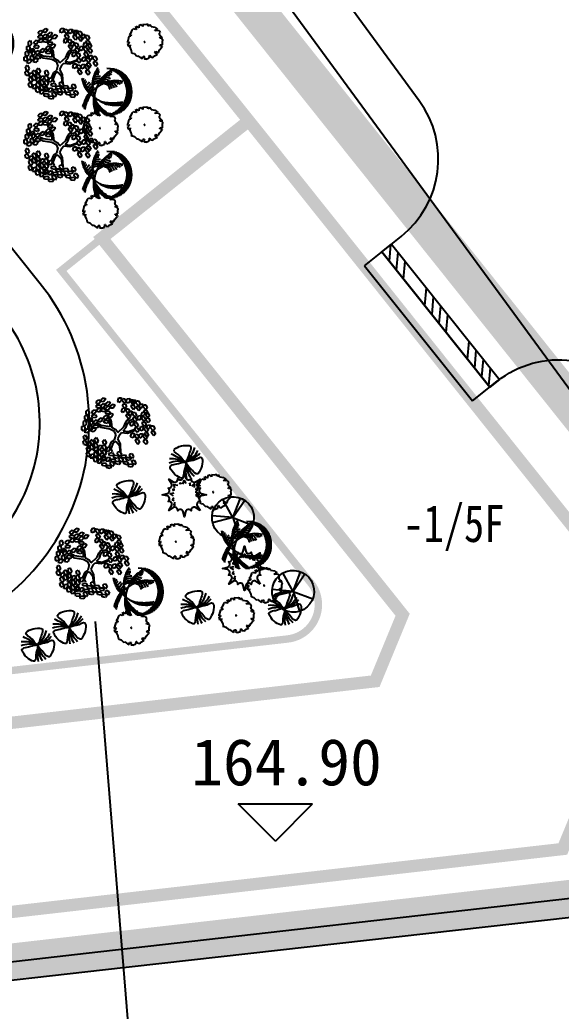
# Model space of a CAD drawing. Extents: x -809667 to 586099, y 3084146 to 3634412.
# Drawn here: x 381340.44 to 381362.33, y 3086099.42 to 3086139.51 of the extents above; entities that cross this region are included whole.
import ezdxf
from ezdxf.enums import TextEntityAlignment as Align

# ---------------------------------------------------------------- set-up
doc = ezdxf.new("R2010")
doc.units = 0
doc.header["$LTSCALE"] = 0.5
doc.linetypes.add('CONTINOUS', pattern=[0])
doc.layers.get('0').update_dxf_attribs({"linetype": 'CONTINUOUS'})
for name, color, linetype in [('A-S-TREE', 95, 'CONTINUOUS'), ('TREE', 3, 'CONTINUOUS'), ('乔木', 84, 'CONTINUOUS'), ('文字', 7, 'CONTINUOUS'), ('树木', 94, 'CONTINUOUS')]:
    doc.layers.add(name, color=color, linetype=linetype)
doc.styles.add('HZ', font='', dxfattribs={"width": 0.8})
doc.styles.add('宋体', font='')
doc.styles.get('HZ').set_extended_font_data('NSimSun')
doc.styles.get('宋体').set_extended_font_data('SimSun')

# ---------------------------------------------------------------- blocks, each defined once
blk = doc.blocks.new('幌伞枫')
at = {"layer": '乔木', "color": 0}
for p, q in [((-677, 937), (-604, 995)), ((-670, 878), (-677, 937)), ((-604, 995), (-531, 966)), ((-531, 966), (-604, 870)), ((-531, 995), (-450, 1054)), ((-523, 937), (-531, 995)), ((-450, 929), (-523, 937)), ((-450, 1054), (-384, 1025)), ((-384, 1025), (-450, 929)), ((-384, 870), (-303, 937)), ((-303, 937), (-237, 900)), ((-9, 966), (27, 1054)), ((20, 915), (-9, 966)), ((86, 944), (20, 915)), ((27, 1054), (101, 1061)), ((101, 1061), (86, 944)), ((123, 966), (145, 1032)), ((196, 878), (123, 966)), ((145, 1032), (203, 1025)), ((247, 937), (196, 878)), ((203, 1025), (247, 937)), ((247, 937), (284, 1025)), ((284, 885), (247, 937)), ((284, 1025), (365, 1032)), ((365, 1032), (350, 915)), ((380, 937), (409, 1003)), ((460, 848), (380, 937)), ((409, 1003), (468, 995)), ((424, 900), (460, 988)), ((460, 988), (534, 995)), ((468, 995), (504, 900)), ((534, 995), (519, 878)), ((556, 900), (578, 966)), ((578, 966), (636, 959)), ((636, 959), (681, 870)), ((-993, 643), (-927, 680)), ((-993, 548), (-993, 643)), ((-927, 680), (-890, 570)), ((-810, 628), (-736, 687)), ((-802, 570), (-810, 628)), ((-736, 687), (-663, 658)), ((-663, 658), (-736, 562)), ((-685, 826), (-567, 841)), ((-663, 753), (-685, 826)), ((-604, 870), (-670, 878)), ((-567, 738), (-663, 753)), ((-663, 687), (-582, 746)), ((-655, 628), (-663, 687)), ((-582, 614), (-655, 628)), ((-582, 746), (-516, 716)), ((-516, 716), (-582, 614)), ((-567, 841), (-531, 782)), ((-531, 782), (-567, 738)), ((-545, 709), (-428, 724)), ((-523, 636), (-545, 709)), ((-531, 819), (-457, 878)), ((-523, 760), (-531, 819)), ((-457, 746), (-523, 760)), ((-421, 621), (-523, 636)), ((-457, 878), (-391, 848)), ((-391, 848), (-457, 746)), ((-428, 724), (-384, 665)), ((-384, 665), (-421, 621)), ((-391, 628), (-274, 643)), ((-369, 555), (-391, 628)), ((-377, 819), (-384, 870)), ((-384, 738), (-310, 804)), ((-377, 680), (-384, 738)), ((-310, 804), (-377, 819)), ((-310, 672), (-377, 680)), ((-237, 900), (-310, 804)), ((-310, 804), (-237, 768)), ((-237, 768), (-310, 672)), ((-274, 643), (-237, 592)), ((-237, 797), (-156, 863)), ((-230, 738), (-237, 797)), ((-156, 731), (-230, 738)), ((-156, 863), (-90, 826)), ((-90, 826), (-156, 731)), ((108, 650), (145, 738)), ((137, 599), (108, 650)), ((137, 804), (167, 870)), ((211, 716), (137, 804)), ((203, 628), (137, 599)), ((145, 738), (218, 746)), ((167, 870), (225, 863)), ((218, 746), (203, 628)), ((262, 775), (211, 716)), ((225, 863), (262, 775)), ((240, 650), (262, 716)), ((313, 562), (240, 650)), ((262, 716), (321, 709)), ((350, 915), (284, 885)), ((306, 540), (350, 636)), ((365, 621), (313, 562)), ((321, 709), (365, 621)), ((350, 636), (424, 636)), ((402, 775), (424, 841)), ((475, 687), (402, 775)), ((424, 636), (409, 518)), ((453, 848), (424, 900)), ((424, 841), (482, 834)), ((519, 878), (453, 848)), ((504, 900), (460, 848)), ((526, 746), (475, 687)), ((482, 834), (526, 746)), ((629, 812), (556, 900)), ((570, 738), (600, 804)), ((644, 650), (570, 738)), ((600, 804), (658, 797)), ((681, 870), (629, 812)), ((695, 709), (644, 650)), ((651, 775), (688, 863)), ((681, 724), (651, 775)), ((658, 797), (695, 709)), ((747, 753), (681, 724)), ((688, 863), (761, 870)), ((761, 870), (747, 753)), ((754, 614), (827, 621)), ((783, 775), (805, 841)), ((857, 687), (783, 775)), ((798, 614), (827, 680)), ((805, 841), (864, 834)), ((827, 621), (813, 503)), ((827, 680), (886, 672)), ((908, 746), (857, 687)), ((864, 834), (908, 746)), ((886, 672), (923, 584)), ((-1081, 320), (-1015, 357)), ((-1081, 217), (-1081, 320)), ((-1037, 489), (-971, 525)), ((-1037, 393), (-1037, 489)), ((-986, 364), (-1037, 393)), ((-1015, 357), (-978, 239)), ((-942, 518), (-993, 548)), ((-934, 408), (-986, 364)), ((-971, 525), (-934, 408)), ((-956, 320), (-898, 423)), ((-883, 291), (-956, 320)), ((-890, 570), (-942, 518)), ((-898, 423), (-824, 423)), ((-883, 349), (-817, 386)), ((-810, 364), (-883, 291)), ((-883, 247), (-883, 349)), ((-824, 423), (-810, 364)), ((-817, 518), (-699, 533)), ((-795, 445), (-817, 518)), ((-817, 386), (-780, 269)), ((-736, 562), (-802, 570)), ((-699, 430), (-795, 445)), ((-758, 313), (-685, 371)), ((-751, 254), (-758, 313)), ((-699, 533), (-663, 474)), ((-663, 474), (-699, 430)), ((-685, 371), (-619, 342)), ((-619, 342), (-685, 247)), ((-611, 371), (-531, 430)), ((-604, 313), (-611, 371)), ((-538, 305), (-604, 313)), ((-465, 401), (-538, 305)), ((-531, 430), (-465, 401)), ((-457, 342), (-332, 364)), ((-428, 276), (-457, 342)), ((-443, 452), (-369, 518)), ((-435, 393), (-443, 452)), ((-369, 386), (-435, 393)), ((-274, 548), (-369, 555)), ((-369, 518), (-296, 481)), ((-296, 481), (-369, 386)), ((-332, 364), (-296, 305)), ((-257, 346), (-327, 441)), ((-222, 377), (-311, 462)), ((-296, 511), (-215, 577)), ((-288, 452), (-296, 511)), ((-215, 445), (-288, 452)), ((-237, 592), (-274, 548)), ((-252, 158), (-257, 346)), ((-206, 307), (-222, 377)), ((-215, 577), (-149, 540)), ((-149, 540), (-215, 445)), ((225, 276), (277, 357)), ((255, 489), (284, 555)), ((328, 401), (255, 489)), ((277, 357), (336, 393)), ((284, 555), (336, 548)), ((291, 261), (372, 364)), ((343, 496), (306, 540)), ((380, 459), (328, 401)), ((336, 548), (380, 459)), ((336, 393), (344, 419)), ((409, 518), (343, 496)), ((365, 225), (402, 313)), ((372, 364), (468, 393)), ((402, 313), (482, 320)), ((446, 548), (468, 606)), ((519, 452), (446, 548)), ((460, 386), (490, 452)), ((534, 291), (460, 386)), ((468, 606), (526, 599)), ((482, 320), (468, 203)), ((490, 452), (541, 445)), ((570, 511), (519, 452)), ((526, 599), (570, 511)), ((585, 349), (534, 291)), ((541, 445), (585, 349)), ((592, 408), (629, 496)), ((629, 357), (592, 408)), ((629, 496), (710, 503)), ((695, 386), (629, 357)), ((710, 503), (695, 386)), ((717, 525), (754, 614)), ((747, 481), (717, 525)), ((725, 408), (754, 474)), ((798, 320), (725, 408)), ((813, 503), (747, 481)), ((747, 247), (769, 313)), ((754, 474), (813, 467)), ((769, 313), (827, 305)), ((871, 525), (798, 614)), ((849, 371), (798, 320)), ((813, 467), (849, 371)), ((849, 525), (871, 592)), ((923, 437), (849, 525)), ((864, 364), (893, 430)), ((937, 276), (864, 364)), ((871, 592), (930, 584)), ((923, 584), (871, 525)), ((893, 430), (952, 423)), ((974, 496), (923, 437)), ((930, 584), (974, 496)), ((989, 335), (937, 276)), ((952, 423), (989, 335)), ((-1125, 166), (-1059, 195)), ((-1125, 63), (-1125, 166)), ((-1074, 34), (-1125, 63)), ((-1030, 188), (-1081, 217)), ((-1022, 85), (-1074, 34)), ((-1059, 195), (-1022, 85)), ((-1044, -10), (-986, 92)), ((-978, 239), (-1030, 188)), ((-986, 92), (-912, 92)), ((-898, 34), (-971, -32)), ((-927, 195), (-861, 225)), ((-927, 92), (-927, 195)), ((-876, 63), (-927, 92)), ((-912, 92), (-898, 34)), ((-832, 217), (-883, 247)), ((-824, 114), (-876, 63)), ((-861, 225), (-824, 114)), ((-846, 19), (-788, 122)), ((-773, -3), (-846, 19)), ((-780, 269), (-832, 217)), ((-788, 122), (-714, 122)), ((-773, 203), (-655, 217)), ((-751, 129), (-773, 203)), ((-699, 63), (-773, -3)), ((-685, 247), (-751, 254)), ((-648, 114), (-751, 129)), ((-714, 122), (-699, 63)), ((-655, 217), (-611, 158)), ((-611, 158), (-648, 114)), ((-531, 129), (-641, 203)), ((-531, 195), (-633, 254)), ((-252, 158), (-531, 195)), ((-259, 85), (-531, 129)), ((-332, 261), (-428, 276)), ((-296, 305), (-332, 261)), ((-112, 4), (-259, 85)), ((-188, 124), (-206, 307)), ((-76, 63), (-188, 124)), ((-76, -84), (-112, 4)), ((-9, -18), (-76, 63)), ((-9, -18), (174, 151)), ((152, 26), (240, 122)), ((152, 26), (318, 4)), ((174, 151), (225, 276)), ((240, 122), (291, 261)), ((295, -42), (527, 53)), ((318, 4), (524, 78)), ((402, 173), (365, 225)), ((468, 203), (402, 173)), ((497, 225), (526, 291)), ((570, 136), (497, 225)), ((519, 63), (541, 129)), ((592, -25), (519, 63)), ((526, 291), (585, 283)), ((541, 129), (600, 122)), ((622, 188), (570, 136)), ((585, 283), (622, 188)), ((644, 34), (592, -25)), ((600, 122), (644, 34)), ((673, 70), (710, 166)), ((703, 26), (673, 70)), ((769, 48), (703, 26)), ((710, 166), (783, 166)), ((820, 158), (747, 247)), ((783, 166), (769, 48)), ((805, 78), (827, 144)), ((879, -18), (805, 78)), ((871, 217), (820, 158)), ((827, 305), (871, 217)), ((827, 144), (886, 136)), ((879, 122), (923, 210)), ((915, 78), (879, 122)), ((930, 41), (879, -18)), ((886, 136), (930, 41)), ((981, 100), (915, 78)), ((923, 210), (996, 217)), ((996, 217), (981, 100)), ((1011, 122), (1040, 188)), ((1092, 34), (1011, 122)), ((1033, -40), (1055, 26)), ((1040, 188), (1099, 180)), ((1055, 26), (1114, 19)), ((1143, 92), (1092, 34)), ((1099, 180), (1143, 92)), ((1114, 19), (1158, -69)), ((-1089, -304), (-1030, -253)), ((-1067, -399), (-1089, -304)), ((-1081, -142), (-1022, -91)), ((-1052, -238), (-1081, -142)), ((-1000, -253), (-1052, -238)), ((-971, -32), (-1044, -10)), ((-1030, -253), (-971, -355)), ((-1022, -91), (-964, -194)), ((-964, -194), (-1000, -253)), ((-861, -282), (-802, -238)), ((-839, -385), (-861, -282)), ((-802, -238), (-744, -341)), ((-736, -231), (-677, -179)), ((-707, -326), (-736, -231)), ((-677, -179), (-619, -289)), ((-619, -289), (-655, -348)), ((-479, -289), (-421, -245)), ((-457, -385), (-479, -289)), ((-421, -245), (-362, -348)), ((-120, -253), (-215, -311)), ((-61, -304), (-156, -341)), ((-76, -84), (-120, -253)), ((-61, -304), (38, -431)), ((42, -98), (-20, -221)), ((-20, -221), (62, -380)), ((-9, -18), (-9, -18)), ((-9, -18), (-9, -18)), ((-9, -18), (-9, -18)), ((-9, -18), (-9, -18)), ((-9, -18), (-9, -18)), ((-9, -18), (-9, -18)), ((-9, -18), (-9, -18)), ((-9, -18), (-9, -18)), ((-9, -18), (-9, -18)), ((-9, -18), (-9, -18)), ((-9, -18), (-9, -18)), ((-9, -18), (-9, -18)), ((-9, -18), (-9, -18)), ((-9, -18), (-9, -18)), ((-9, -18), (-9, -18)), ((-9, -18), (-9, -18)), ((-9, -18), (-9, -18)), ((-9, -18), (-9, -18)), ((-9, -18), (-9, -18)), ((-9, -18), (-9, -18)), ((-9, -18), (-9, -18)), ((-9, -18), (-9, -18)), ((-9, -18), (-9, -18)), ((-9, -18), (-9, -18)), ((-9, -18), (-9, -18)), ((-9, -18), (-9, -18)), ((-9, -18), (-9, -18)), ((-9, -18), (-9, -18)), ((-9, -18), (-9, -18)), ((-9, -18), (-9, -18)), ((-9, -18), (-9, -18)), ((-9, -18), (-9, -18)), ((-9, -18), (-9, -18)), ((-9, -18), (-9, -18)), ((-9, -18), (-9, -18)), ((-9, -18), (-9, -18)), ((-9, -18), (-9, -18)), ((-9, -18), (-9, -18)), ((-9, -18), (-9, -18)), ((-9, -18), (-9, -18)), ((42, -98), (109, -22)), ((109, -22), (295, -42)), ((387, -142), (424, -47)), ((424, -187), (387, -142)), ((424, -47), (504, -47)), ((490, -165), (424, -187)), ((504, -47), (490, -165)), ((519, -135), (548, -76)), ((592, -231), (519, -135)), ((541, -297), (563, -231)), ((614, -392), (541, -297)), ((548, -76), (607, -84)), ((563, -231), (622, -238)), ((644, -172), (592, -231)), ((607, -84), (644, -172)), ((622, -238), (666, -333)), ((644, -150), (681, -62)), ((673, -201), (644, -150)), ((739, -172), (673, -201)), ((681, -62), (754, -54)), ((754, -54), (739, -172)), ((776, -150), (805, -84)), ((849, -238), (776, -150)), ((791, -311), (820, -245)), ((805, -84), (857, -91)), ((820, -84), (849, -18)), ((893, -172), (820, -84)), ((820, -245), (879, -253)), ((849, -18), (908, -25)), ((901, -187), (849, -238)), ((857, -91), (901, -187)), ((879, -253), (915, -341)), ((945, -120), (893, -172)), ((908, -25), (945, -120)), ((1106, -128), (1033, -40)), ((1158, -69), (1106, -128)), ((-1008, -414), (-1067, -399)), ((-971, -355), (-1008, -414)), ((-978, -502), (-920, -458)), ((-956, -598), (-978, -502)), ((-971, -451), (-934, -341)), ((-898, -465), (-971, -451)), ((-898, -620), (-956, -598)), ((-934, -341), (-868, -326)), ((-920, -458), (-861, -561)), ((-839, -377), (-898, -465)), ((-861, -561), (-898, -620)), ((-876, -443), (-817, -399)), ((-846, -539), (-876, -443)), ((-868, -326), (-839, -377)), ((-795, -561), (-846, -539)), ((-780, -399), (-839, -385)), ((-817, -399), (-758, -502)), ((-758, -502), (-795, -561)), ((-744, -341), (-780, -399)), ((-751, -598), (-714, -480)), ((-677, -605), (-751, -598)), ((-744, -392), (-685, -341)), ((-722, -487), (-744, -392)), ((-663, -502), (-722, -487)), ((-714, -480), (-648, -465)), ((-655, -348), (-707, -326)), ((-685, -341), (-626, -443)), ((-626, -524), (-677, -605)), ((-626, -443), (-663, -502)), ((-648, -465), (-626, -524)), ((-626, -539), (-589, -429)), ((-553, -554), (-626, -539)), ((-626, -590), (-567, -546)), ((-597, -693), (-626, -590)), ((-589, -429), (-523, -414)), ((-567, -546), (-509, -649)), ((-494, -465), (-553, -554)), ((-523, -414), (-494, -465)), ((-487, -451), (-428, -399)), ((-465, -546), (-487, -451)), ((-487, -605), (-428, -554)), ((-457, -700), (-487, -605)), ((-413, -568), (-465, -546)), ((-399, -407), (-457, -385)), ((-428, -399), (-369, -510)), ((-428, -554), (-369, -664)), ((-369, -510), (-413, -568)), ((-362, -348), (-399, -407)), ((-369, -598), (-332, -487)), ((-296, -612), (-369, -598)), ((-332, -487), (-266, -473)), ((-244, -524), (-296, -612)), ((-215, -311), (-285, -477)), ((-266, -473), (-244, -524)), ((-156, -341), (-230, -532)), ((-230, -532), (-186, -627)), ((-9, -620), (49, -612)), ((38, -431), (49, -612)), ((49, -612), (101, -700)), ((62, -380), (79, -664)), ((666, -333), (614, -392)), ((871, -399), (791, -311)), ((915, -341), (871, -399)), ((-986, -664), (-927, -620)), ((-964, -759), (-986, -664)), ((-912, -781), (-964, -759)), ((-927, -620), (-868, -722)), ((-868, -722), (-912, -781)), ((-868, -818), (-832, -700)), ((-795, -825), (-868, -818)), ((-832, -700), (-766, -686)), ((-744, -744), (-795, -825)), ((-766, -686), (-744, -744)), ((-766, -825), (-699, -774)), ((-736, -921), (-766, -825)), ((-751, -664), (-692, -620)), ((-729, -759), (-751, -664)), ((-685, -935), (-736, -921)), ((-670, -781), (-729, -759)), ((-699, -774), (-641, -884)), ((-692, -620), (-633, -722)), ((-641, -884), (-685, -935)), ((-633, -722), (-670, -781)), ((-641, -972), (-604, -862)), ((-633, -752), (-575, -708)), ((-611, -847), (-633, -752)), ((-553, -869), (-611, -847)), ((-604, -862), (-538, -847)), ((-545, -708), (-597, -693)), ((-575, -708), (-516, -810)), ((-516, -899), (-567, -987)), ((-516, -810), (-553, -869)), ((-509, -649), (-545, -708)), ((-538, -847), (-516, -899)), ((-516, -906), (-479, -788)), ((-443, -913), (-516, -906)), ((-494, -766), (-435, -715)), ((-472, -862), (-494, -766)), ((-479, -788), (-413, -781)), ((-413, -877), (-472, -862)), ((-406, -722), (-457, -700)), ((-384, -832), (-443, -913)), ((-435, -715), (-377, -818)), ((-413, -781), (-384, -832)), ((-377, -818), (-413, -877)), ((-369, -664), (-406, -722)), ((-377, -913), (-340, -803)), ((-303, -928), (-377, -913)), ((-340, -803), (-274, -788)), ((-244, -840), (-303, -928)), ((-288, -664), (-171, -649)), ((-266, -737), (-288, -664)), ((-274, -788), (-244, -840)), ((-171, -752), (-266, -737)), ((-230, -847), (-112, -840)), ((-208, -921), (-230, -847)), ((-112, -935), (-208, -921)), ((-171, -649), (-127, -708)), ((-127, -708), (-171, -752)), ((-142, -737), (-24, -730)), ((-127, -810), (-142, -737)), ((-24, -832), (-127, -810)), ((-112, -840), (-76, -891)), ((-76, -891), (-112, -935)), ((-90, -921), (27, -913)), ((-68, -994), (-90, -921)), ((-24, -686), (-9, -620)), ((64, -766), (-24, -686)), ((-24, -730), (13, -788)), ((13, -788), (-24, -832)), ((27, -869), (42, -803)), ((115, -950), (27, -869)), ((27, -913), (71, -972)), ((42, -803), (101, -803)), ((101, -700), (64, -766)), ((93, -730), (218, -715)), ((115, -803), (93, -730)), ((101, -803), (159, -884)), ((218, -818), (115, -803)), ((159, -884), (115, -950)), ((167, -928), (284, -921)), ((218, -715), (255, -774)), ((255, -774), (218, -818)), ((240, -803), (358, -796)), ((262, -877), (240, -803)), ((358, -891), (262, -877)), ((284, -921), (328, -979)), ((358, -752), (372, -686)), ((446, -832), (358, -752)), ((358, -796), (394, -847)), ((394, -847), (358, -891)), ((372, -686), (431, -678)), ((431, -678), (482, -766)), ((431, -950), (446, -884)), ((482, -766), (446, -832)), ((446, -884), (504, -884)), ((504, -884), (556, -965)), ((-567, -987), (-641, -972)), ((-509, -979), (-391, -965)), ((-487, -1053), (-509, -979)), ((-391, -1067), (-487, -1053)), ((-391, -965), (-354, -1023)), ((-354, -1023), (-391, -1067)), ((-362, -1053), (-244, -1045)), ((-347, -1126), (-362, -1053)), ((-244, -1141), (-347, -1126)), ((-252, -1001), (-230, -935)), ((-164, -1082), (-252, -1001)), ((-244, -1045), (-208, -1097)), ((-208, -1097), (-244, -1141)), ((-230, -935), (-178, -928)), ((-178, -928), (-120, -1016)), ((-120, -1016), (-164, -1082)), ((27, -1016), (-68, -994)), ((71, -972), (27, -1016)), ((189, -1001), (167, -928)), ((284, -1023), (189, -1001)), ((328, -979), (284, -1023)), ((313, -1009), (431, -994)), ((328, -1082), (313, -1009)), ((431, -1097), (328, -1082)), ((519, -1031), (431, -950)), ((431, -994), (468, -1053)), ((468, -1053), (431, -1097)), ((556, -965), (519, -1031))]:
    blk.add_line(p, q, dxfattribs=at)
blk = doc.blocks.new('03')
at = {"layer": '树木', "color": 0}
for p, q in [((-0.076, 1.508), (-0.218, 1.221)), ((-0.04, 1.512), (-0.182, 1.225)), ((-0.005, 1.516), (-0.147, 1.229)), ((0.029, 1.518), (-0.112, 1.231)), ((0.063, 1.519), (-0.078, 1.232)), ((0.097, 1.519), (-0.045, 1.233)), ((0.13, 1.518), (-0.011, 1.232)), ((0.163, 1.516), (0.021, 1.231)), ((0.195, 1.513), (0.054, 1.229)), ((0.227, 1.51), (0.086, 1.225)), ((0.258, 1.506), (0.117, 1.221)), ((-0.875, 1.043), (-1.045, 0.699)), ((-0.794, 1.14), (-0.951, 0.823)), ((-0.728, 1.204), (-0.881, 0.896)), ((-0.67, 1.254), (-0.82, 0.951)), ((-0.616, 1.295), (-0.765, 0.994)), ((-0.566, 1.329), (-0.714, 1.031)), ((-0.518, 1.358), (-0.665, 1.062)), ((-0.472, 1.383), (-0.618, 1.088)), ((-0.428, 1.405), (-0.573, 1.111)), ((-0.385, 1.424), (-0.53, 1.131)), ((-0.343, 1.441), (-0.488, 1.149)), ((-0.303, 1.456), (-0.447, 1.164)), ((-0.263, 1.468), (-0.407, 1.178)), ((-0.224, 1.479), (-0.367, 1.189)), ((-0.186, 1.489), (-0.329, 1.199)), ((-0.148, 1.496), (-0.291, 1.208)), ((-0.112, 1.503), (-0.254, 1.215)), ((-0.197, 1.084), (-0.062, 1.101)), ((0.289, 1.501), (0.148, 1.217)), ((0.32, 1.495), (0.179, 1.211)), ((0.35, 1.488), (0.209, 1.205)), ((0.38, 1.481), (0.239, 1.198)), ((0.409, 1.473), (0.269, 1.19)), ((0.438, 1.464), (0.298, 1.182)), ((0.467, 1.455), (0.327, 1.173)), ((0.496, 1.445), (0.356, 1.163)), ((0.524, 1.434), (0.384, 1.152)), ((0.552, 1.423), (0.412, 1.141)), ((0.579, 1.411), (0.44, 1.129)), ((0.606, 1.398), (0.467, 1.117)), ((0.633, 1.384), (0.494, 1.104)), ((0.66, 1.37), (0.521, 1.09)), ((0.686, 1.355), (0.547, 1.075)), ((0.712, 1.34), (0.573, 1.06)), ((0.737, 1.324), (0.598, 1.044)), ((0.762, 1.307), (0.624, 1.028)), ((0.787, 1.289), (0.649, 1.01)), ((0.811, 1.271), (0.673, 0.992)), ((0.835, 1.252), (0.697, 0.974)), ((0.859, 1.233), (0.721, 0.954)), ((0.883, 1.212), (0.745, 0.934)), ((0.906, 1.191), (0.768, 0.913)), ((0.928, 1.169), (0.791, 0.892)), ((0.95, 1.146), (0.813, 0.869)), ((0.972, 1.123), (0.835, 0.846)), ((0.994, 1.098), (0.857, 0.822)), ((1.015, 1.073), (0.878, 0.797)), ((1.035, 1.047), (0.899, 0.771)), ((1.055, 1.02), (0.919, 0.744)), ((-0.86, 0.779), (-0.766, 0.877)), ((-0.825, 0.57), (-0.808, 0.625)), ((-0.808, 0.625), (-0.795, 0.668)), ((-0.795, 0.668), (-0.782, 0.7)), ((-0.789, 0.471), (-0.772, 0.526)), ((-0.782, 0.7), (-0.769, 0.724)), ((-0.772, 0.526), (-0.759, 0.569)), ((-0.769, 0.724), (-0.755, 0.744)), ((-0.759, 0.569), (-0.746, 0.601)), ((-0.755, 0.744), (-0.737, 0.761)), ((-0.746, 0.601), (-0.733, 0.625)), ((-0.737, 0.761), (-0.713, 0.779)), ((-0.733, 0.625), (-0.719, 0.645)), ((-0.719, 0.645), (-0.701, 0.662)), ((-0.713, 0.779), (-0.683, 0.8)), ((-0.701, 0.662), (-0.677, 0.68)), ((-0.681, 0.495), (-0.658, 0.529)), ((-0.677, 0.68), (-0.647, 0.701)), ((-0.658, 0.529), (-0.623, 0.567)), ((-0.623, 0.567), (-0.576, 0.612)), ((-0.576, 0.612), (-0.512, 0.669)), ((-0.557, 0.468), (-0.509, 0.513)), ((-0.509, 0.513), (-0.445, 0.57)), ((-0.388, 0.506), (-0.347, 0.553)), ((-0.378, 0.625), (-0.337, 0.672)), ((-0.347, 0.553), (-0.313, 0.589)), ((-0.337, 0.801), (-0.289, 0.833)), ((-0.337, 0.672), (-0.302, 0.707)), ((-0.313, 0.589), (-0.281, 0.615)), ((-0.302, 0.9), (-0.254, 0.932)), ((-0.302, 0.707), (-0.271, 0.733)), ((-0.292, 0.496), (-0.259, 0.514)), ((-0.289, 0.833), (-0.251, 0.857)), ((-0.281, 0.615), (-0.248, 0.632)), ((-0.271, 0.733), (-0.237, 0.751)), ((-0.259, 0.514), (-0.219, 0.525)), ((-0.254, 0.932), (-0.216, 0.957)), ((-0.251, 0.857), (-0.221, 0.874)), ((-0.248, 0.632), (-0.208, 0.644)), ((-0.237, 0.751), (-0.198, 0.763)), ((-0.221, 0.874), (-0.196, 0.885)), ((-0.219, 0.525), (-0.169, 0.533)), ((-0.216, 0.957), (-0.187, 0.974)), ((-0.208, 0.644), (-0.158, 0.651)), ((-0.198, 0.763), (-0.148, 0.77)), ((-0.196, 0.885), (-0.172, 0.891)), ((-0.187, 0.974), (-0.161, 0.985)), ((-0.172, 0.891), (-0.147, 0.893)), ((-0.169, 0.533), (-0.103, 0.538)), ((-0.161, 0.985), (-0.138, 0.991)), ((-0.158, 0.651), (-0.092, 0.656)), ((-0.148, 0.77), (-0.082, 0.775)), ((-0.147, 0.893), (-0.118, 0.892)), ((-0.138, 0.991), (-0.113, 0.992)), ((-0.118, 0.892), (-0.081, 0.889)), ((-0.113, 0.992), (-0.083, 0.991)), ((-0.103, 0.538), (-0.018, 0.542)), ((-0.092, 0.656), (-0.007, 0.66)), ((-0.083, 0.991), (-0.047, 0.988)), ((-0.082, 0.775), (0.003, 0.779)), ((1.075, 0.992), (0.939, 0.717)), ((1.094, 0.963), (0.958, 0.688)), ((1.112, 0.933), (0.977, 0.658)), ((1.13, 0.902), (0.995, 0.628)), ((1.148, 0.869), (1.012, 0.596)), ((1.165, 0.835), (1.029, 0.562)), ((1.181, 0.8), (1.046, 0.528)), ((1.196, 0.764), (1.061, 0.492)), ((1.211, 0.725), (1.076, 0.454)), ((1.224, 0.685), (1.09, 0.415)), ((1.237, 0.643), (1.103, 0.373)), ((1.248, 0.599), (1.115, 0.33)), ((1.259, 0.552), (1.126, 0.284)), ((1.267, 0.502), (1.135, 0.235)), ((-1.175, 0.191), (-1.137, 0.321)), ((-1.07, 0.184), (-1.066, 0.208)), ((-1.07, 0.157), (-1.07, 0.184)), ((-1.066, 0.123), (-1.07, 0.157)), ((-1.066, 0.208), (-1.058, 0.232)), ((-1.059, 0.078), (-1.066, 0.123)), ((-1.048, 0.021), (-1.059, 0.078)), ((-1.058, 0.232), (-1.045, 0.259)), ((-1.045, 0.259), (-1.028, 0.291)), ((-0.992, 0.113), (-0.988, 0.137)), ((-0.992, 0.086), (-0.992, 0.113)), ((-0.988, 0.052), (-0.992, 0.086)), ((-0.988, 0.137), (-0.98, 0.161)), ((-0.981, 0.007), (-0.988, 0.052)), ((-0.97, -0.05), (-0.981, 0.007)), ((-0.98, 0.161), (-0.967, 0.188)), ((-0.967, 0.188), (-0.95, 0.22)), ((-0.886, 0.022), (-0.881, 0.063)), ((-0.882, -0.016), (-0.886, 0.022)), ((-0.881, 0.063), (-0.867, 0.112)), ((-0.867, 0.112), (-0.846, 0.174)), ((-0.846, 0.174), (-0.816, 0.254)), ((-0.781, -0.035), (-0.776, 0.006)), ((-0.776, 0.006), (-0.763, 0.055)), ((-0.763, 0.055), (-0.741, 0.118)), ((-0.741, 0.118), (-0.711, 0.197)), ((-0.711, 0.308), (-0.708, 0.371)), ((-0.708, 0.371), (-0.704, 0.42)), ((-0.704, 0.42), (-0.696, 0.46)), ((-0.696, 0.46), (-0.681, 0.495)), ((-0.658, -0.001), (-0.636, 0.061)), ((-0.644, 0.21), (-0.642, 0.272)), ((-0.642, 0.272), (-0.637, 0.322)), ((-0.637, 0.322), (-0.629, 0.362)), ((-0.636, 0.061), (-0.606, 0.141)), ((-0.629, 0.362), (-0.615, 0.396)), ((-0.615, 0.396), (-0.591, 0.43)), ((-0.591, 0.43), (-0.557, 0.468)), ((-0.577, 0.111), (-0.575, 0.174)), ((-0.575, 0.174), (-0.571, 0.223)), ((-0.571, 0.223), (-0.563, 0.263)), ((-0.564, -0.042), (-0.542, 0.02)), ((-0.563, 0.263), (-0.548, 0.298)), ((-0.548, 0.298), (-0.525, 0.332)), ((-0.542, 0.02), (-0.512, 0.1)), ((-0.525, 0.332), (-0.49, 0.369)), ((-0.513, 0.031), (-0.511, 0.094)), ((-0.511, 0.094), (-0.507, 0.143)), ((-0.507, 0.143), (-0.498, 0.183)), ((-0.498, 0.183), (-0.484, 0.218)), ((-0.49, 0.369), (-0.442, 0.414)), ((-0.484, 0.218), (-0.46, 0.252)), ((-0.46, 0.252), (-0.426, 0.289)), ((-0.442, 0.414), (-0.379, 0.471)), ((-0.426, 0.289), (-0.378, 0.334)), ((-0.4, 0.285), (-0.358, 0.332)), ((-0.399, 0.387), (-0.358, 0.435)), ((-0.378, 0.334), (-0.314, 0.391)), ((-0.358, 0.435), (-0.323, 0.47)), ((-0.358, 0.332), (-0.324, 0.368)), ((-0.324, 0.368), (-0.292, 0.394)), ((-0.323, 0.47), (-0.292, 0.496)), ((-0.292, 0.394), (-0.259, 0.411)), ((-0.259, 0.411), (-0.219, 0.423)), ((-0.219, 0.423), (-0.169, 0.43)), ((-0.169, 0.43), (-0.104, 0.435)), ((-0.104, 0.435), (-0.018, 0.439)), ((1.256, 0.074), (1.135, -0.17)), ((1.274, 0.449), (1.143, 0.183)), ((1.273, 0.175), (1.147, -0.078)), ((1.279, 0.391), (1.149, 0.127)), ((1.282, 0.328), (1.152, 0.066)), ((1.28, 0.257), (1.152, -0.001)), ((-0.871, -0.055), (-0.882, -0.016)), ((-0.852, -0.1), (-0.871, -0.055)), ((-0.825, -0.157), (-0.852, -0.1)), ((-0.825, -0.529), (-0.837, -0.494)), ((-0.778, -0.072), (-0.781, -0.035)), ((-0.766, -0.112), (-0.778, -0.072)), ((-0.733, -0.449), (-0.77, -0.372)), ((-0.747, -0.157), (-0.766, -0.112)), ((-0.72, -0.214), (-0.747, -0.157)), ((-0.702, -0.507), (-0.733, -0.449)), ((-0.676, -0.091), (-0.671, -0.05)), ((-0.673, -0.129), (-0.676, -0.091)), ((-0.662, -0.168), (-0.673, -0.129)), ((-0.671, -0.05), (-0.658, -0.001)), ((-0.642, -0.214), (-0.662, -0.168)), ((-0.62, -0.411), (-0.658, -0.334)), ((-0.615, -0.27), (-0.642, -0.214)), ((-0.589, -0.469), (-0.62, -0.411)), ((-0.562, -0.512), (-0.589, -0.469)), ((-0.582, -0.132), (-0.577, -0.091)), ((-0.579, -0.17), (-0.582, -0.132)), ((-0.568, -0.209), (-0.579, -0.17)), ((-0.577, -0.091), (-0.564, -0.042)), ((-0.549, -0.255), (-0.568, -0.209)), ((-0.522, -0.311), (-0.549, -0.255)), ((-0.507, -0.373), (-0.545, -0.296)), ((-0.476, -0.431), (-0.507, -0.373)), ((-0.449, -0.474), (-0.476, -0.431)), ((-0.413, -0.332), (-0.451, -0.255)), ((-0.422, -0.505), (-0.449, -0.474)), ((-0.382, -0.39), (-0.413, -0.332)), ((-0.355, -0.433), (-0.382, -0.39)), ((-0.328, -0.465), (-0.355, -0.433)), ((-0.299, -0.488), (-0.328, -0.465)), ((-0.262, -0.506), (-0.299, -0.488)), ((1.213, -0.081), (1.117, -0.275)), ((-0.969, -0.678), (-1.039, -0.562)), ((-0.93, -0.537), (-0.942, -0.502)), ((-0.919, -0.564), (-0.93, -0.537)), ((-0.908, -0.586), (-0.919, -0.564)), ((-0.893, -0.606), (-0.908, -0.586)), ((-0.872, -0.624), (-0.893, -0.606)), ((-0.845, -0.645), (-0.872, -0.624)), ((-0.807, -0.67), (-0.845, -0.645)), ((-0.814, -0.556), (-0.825, -0.529)), ((-0.803, -0.578), (-0.814, -0.556)), ((-0.758, -0.701), (-0.807, -0.67)), ((-0.788, -0.597), (-0.803, -0.578)), ((-0.767, -0.616), (-0.788, -0.597)), ((-0.74, -0.637), (-0.767, -0.616)), ((-0.703, -0.661), (-0.74, -0.637)), ((-0.653, -0.692), (-0.703, -0.661)), ((-0.675, -0.55), (-0.702, -0.507)), ((-0.648, -0.582), (-0.675, -0.55)), ((-0.618, -0.605), (-0.648, -0.582)), ((-0.582, -0.623), (-0.618, -0.605)), ((-0.536, -0.64), (-0.582, -0.623)), ((-0.535, -0.543), (-0.562, -0.512)), ((-0.476, -0.659), (-0.536, -0.64)), ((-0.506, -0.567), (-0.535, -0.543)), ((-0.469, -0.585), (-0.506, -0.567)), ((-0.423, -0.602), (-0.469, -0.585)), ((-0.363, -0.621), (-0.423, -0.602)), ((-0.393, -0.529), (-0.422, -0.505)), ((-0.356, -0.547), (-0.393, -0.529)), ((-0.31, -0.564), (-0.356, -0.547)), ((-0.25, -0.583), (-0.31, -0.564)), ((-0.216, -0.524), (-0.262, -0.506)), ((-0.156, -0.542), (-0.216, -0.524))]:
    blk.add_line(p, q, dxfattribs=at)
for centre, radius, start, end in [((1.529, 0.053), 2.01, 145.484, 157.144), ((1.13, 1.067), 2.01, 184.5918, 196.2518), ((0.29, 0.822), 1.136, 196.2518, 217.1325), ((0.723, 0.392), 1.136, 157.144, 178.0247), ((-1.525, 1.295), 2.429, 336.1061, 341.9996), ((-1.695, 1.287), 2.564, 339.1884, 344.0494), ((-1.037, 1.127), 2.015, 333.2953, 346.1281), ((-1.695, 1.287), 2.564, 344.0494, 348.9103), ((-1.525, 1.295), 2.429, 341.9996, 346.9383), ((-0.949, 1.103), 1.865, 340.6014, 347.749), ((-0.615, 0.978), 1.543, 341.8041, 348.6651), ((0.455, 1.367), 2.01, 212.167, 223.827), ((1.471, 1.716), 2.616, 217.1325, 227.8465), ((2.203, 0.341), 2.616, 178.0247, 188.7387), ((-1.525, 1.295), 2.429, 320.6626, 328.3844), ((-1.695, 1.287), 2.564, 324.0702, 331.6293), ((-0.615, 0.978), 1.543, 310.3156, 321.697), ((-0.949, 1.103), 1.865, 321.6616, 330.5829), ((-0.255, 0.733), 1.141, 313.3698, 333.2953), ((-1.525, 1.295), 2.429, 328.3844, 336.1061), ((-1.695, 1.287), 2.564, 331.6293, 339.1884), ((-0.615, 0.978), 1.543, 321.697, 333.0784), ((-0.949, 1.103), 1.865, 330.5829, 340.6014), ((-0.615, 0.978), 1.543, 333.0784, 341.8041), ((-0.176, 0.762), 1.136, 223.827, 244.7077), ((0.457, 2.1), 2.616, 244.7077, 255.4217), ((2.109, 0.327), 2.521, 188.7387, 199.6532), ((1.426, 0.349), 1.865, 199.0237, 207.9449), ((1.834, 0.799), 2.429, 206.9459, 214.6677), ((1.894, 0.958), 2.564, 210.3535, 217.9126), ((1.177, 0.094), 1.543, 196.5989, 207.9803), ((1.407, 1.646), 2.521, 227.8465, 238.7609), ((-1.254, 1.817), 2.616, 291.7414, 302.4554), ((0.433, 2.009), 2.521, 255.4217, 266.3361), ((0.863, 1.233), 1.865, 238.1314, 247.0527), ((0.896, 1.839), 2.429, 246.0537, 253.7754), ((0.842, 2.001), 2.564, 249.4612, 257.0204), ((0.831, 0.877), 1.543, 235.7067, 247.0881), ((0.142, 1.391), 1.865, 265.7066, 274.6279), ((-0.11, 1.943), 2.429, 273.6289, 281.3506), ((-0.232, 2.062), 2.564, 277.0364, 284.5956), ((0.278, 1.061), 1.543, 263.2819, 274.6633), ((0.863, 1.233), 1.865, 247.0527, 255.974), ((-1.203, 1.737), 2.521, 302.4554, 313.3698), ((0.896, 1.839), 2.429, 253.7754, 261.4972), ((0.842, 2.001), 2.564, 257.0204, 264.5795), ((0.345, 0.631), 1.141, 266.3361, 286.2616), ((0.142, 1.391), 1.865, 274.6279, 283.5492), ((-0.949, 1.103), 1.865, 312.7403, 321.6616), ((-0.11, 1.943), 2.429, 281.3506, 289.0724), ((0.278, 1.061), 1.543, 274.6633, 286.0447), ((-0.232, 2.062), 2.564, 284.5956, 292.1547), ((0.142, 1.391), 1.865, 283.5492, 293.5677), ((0.1, 1.47), 2.015, 286.2616, 299.0944), ((-0.11, 1.943), 2.429, 289.0724, 294.9659), ((0.278, 1.061), 1.543, 286.0447, 294.7704), ((-0.232, 2.062), 2.564, 292.1547, 297.0157), ((0.142, 1.391), 1.865, 293.5677, 300.7153), ((-0.11, 1.943), 2.429, 294.9659, 299.9046), ((0.278, 1.061), 1.543, 294.7704, 301.6313), ((-0.232, 2.062), 2.564, 297.0157, 301.8766), ((-0.719, 1.316), 2.01, 259.2007, 270.8607), ((-0.706, 0.442), 1.136, 270.8607, 291.7414), ((0.808, -0.138), 1.141, 199.6532, 219.5786), ((1.426, 0.349), 1.865, 207.9449, 216.8662), ((1.177, 0.094), 1.543, 207.9803, 219.3617), ((1.834, 0.799), 2.429, 214.6677, 222.3894), ((1.894, 0.958), 2.564, 217.9126, 225.4718), ((1.483, 0.42), 2.015, 219.5786, 232.4114), ((1.426, 0.349), 1.865, 216.8662, 226.8847), ((1.177, 0.094), 1.543, 219.3617, 228.0874), ((1.834, 0.799), 2.429, 222.3894, 228.2829), ((1.894, 0.958), 2.564, 225.4718, 230.3327), ((0.691, 0.465), 1.141, 238.7609, 258.6864), ((0.831, 0.877), 1.543, 247.0881, 258.4695), ((0.863, 1.233), 1.865, 255.974, 265.9925), ((0.863, 1.323), 2.015, 258.6864, 271.5192), ((0.831, 0.877), 1.543, 258.4695, 267.1952), ((0.896, 1.839), 2.429, 261.4972, 267.3907), ((0.842, 2.001), 2.564, 264.5795, 269.4404), ((0.863, 1.233), 1.865, 265.9925, 273.1401), ((0.831, 0.877), 1.543, 267.1952, 274.0561), ((0.896, 1.839), 2.429, 267.3907, 272.3294), ((0.842, 2.001), 2.564, 269.4404, 274.3014), ((1.177, 0.094), 1.543, 228.0874, 234.9484), ((1.426, 0.349), 1.865, 226.8847, 234.0323), ((1.834, 0.799), 2.429, 228.2829, 233.2216), ((1.894, 0.958), 2.564, 230.3327, 235.1936)]:
    blk.add_arc(centre, radius, start, end, dxfattribs=at)
blk = doc.blocks.new('TREE1')
at = {"layer": 'A-S-TREE', "color": 0}
for p, q in [((-50, 23), (36, 4021)), ((-50, 23), (-3120, 2586)), ((-49, 22), (-3255, -2371)), ((-49, 23), (-2621, -3042)), ((-50, 23), (629, -3920)), ((-50, 23), (3590, -1636)), ((-50, 23), (3937, -304))]:
    blk.add_line(p, q, dxfattribs=at)
blk.add_ellipse((-50, 22), major_axis=(4000, 0), ratio=0.9999998, dxfattribs=at)
blk = doc.blocks.new('T-7')
at = {"layer": 'TREE', "color": 8, "ltscale": 200, "xscale": 0.4020618556701031, "yscale": 0.4020618556701031, "zscale": 0.4020618556701031, "rotation": 199.2879054791862}
blk.add_blockref('TREE1', (4, 110), dxfattribs=at)
blk = doc.blocks.new('*E54')
at = {"layer": 'TREE', "color": 0}
blk.add_ellipse((-2.37, 3.56), major_axis=(2.7, 1.39), ratio=1, start_param=0.518575, end_param=0.519414, dxfattribs=at)
blk = doc.blocks.new('A$C4C586FE1')
at = {"layer": 'TREE', "color": 0}
for p, q in [((514, 2441), (288, 2276)), ((570, 2555), (514, 2441)), ((785, 2557), (585, 2566)), ((842, 2436), (785, 2557)), ((885, 2449), (842, 2436)), ((1100, 2801), (873, 2660)), ((873, 2660), (885, 2449)), ((1294, 2743), (1193, 2819)), ((1261, 2599), (1294, 2743)), ((1389, 2617), (1261, 2599)), ((1418, 2836), (1389, 2617)), ((1787, 2660), (1418, 2836)), ((1875, 2686), (1787, 2660)), ((2108, 2532), (1875, 2686)), ((2261, 2516), (2108, 2532)), ((2273, 2551), (2261, 2516)), ((2411, 2297), (2336, 2500)), ((171, 1878), (16, 1628)), ((208, 2079), (171, 1878)), ((330, 2136), (208, 2079)), ((288, 2276), (288, 2250)), ((288, 2250), (484, 2157)), ((422, 2031), (330, 2136)), ((484, 2157), (422, 2031)), ((2434, 2275), (2411, 2297)), ((2565, 2086), (2434, 2275)), ((2577, 1905), (2565, 2086)), ((2688, 2051), (2577, 1905)), ((2666, 1735), (2772, 1843)), ((2724, 1646), (2666, 1735)), ((2799, 1744), (2724, 1646)), ((2788, 1244), (2821, 1629)), ((173, 1443), (0, 1425)), ((0, 1425), (27, 1279)), ((6, 1547), (198, 1550)), ((27, 1279), (67, 1102)), ((67, 988), (67, 1102)), ((67, 988), (157, 906)), ((335, 852), (122, 842)), ((123, 841), (320, 727)), ((157, 906), (291, 931)), ((198, 1550), (173, 1443)), ((291, 931), (335, 852)), ((2632, 1202), (2788, 1244)), ((2635, 1086), (2632, 1202)), ((2775, 1105), (2635, 1086)), ((2643, 702), (2702, 978)), ((2702, 978), (2775, 1105)), ((320, 727), (414, 564)), ((414, 564), (369, 464)), ((513, 326), (783, 402)), ((827, 368), (610, 253)), ((783, 402), (827, 368)), ((1176, 133), (821, 132)), ((1176, 133), (1302, 10)), ((1302, 10), (1413, 132)), ((1413, 132), (1432, 0)), ((1540, 5), (1587, 59)), ((1587, 59), (1859, 85)), ((1826, 254), (2000, 124)), ((1859, 85), (1826, 254)), ((2130, 415), (2352, 350)), ((2132, 192), (2130, 415)), ((2275, 501), (2371, 599)), ((2419, 413), (2275, 501)), ((2371, 599), (2563, 580))]:
    blk.add_line(p, q, dxfattribs=at)
at = {"layer": 'TREE', "color": 0, "extrusion": (0, 0, -1)}
for major_axis, start_param, end_param in [((1003, 1003), -1.426629, -1.413216), ((1003, 1003), -1.011805, -0.945114), ((1003, 1003), -0.139248, -0.081961), ((1003, 1003), 4.017991, 4.075425), ((839, 1144), 0.475418, 0.633835), ((1003, 1003), 0.553886, 0.636541), ((839, 1143), 3.200433, 3.340883), ((839, 1144), 2.942836, 3.115157), ((1003, 1003), 2.270337, 2.346427), ((1003, 1003), 1.829101, 1.934165), ((1003, 1003), 1.573401, 1.638153), ((1003, 1003), 1.314933, 1.417635)]:
    blk.add_ellipse((1418, 1418), major_axis=major_axis, ratio=1, start_param=start_param, end_param=end_param, dxfattribs=at)
at = {"layer": 'TREE', "color": 0, "linetype": 'Continuous'}
for start_param, end_param in [(0.01341, 3.155003), (3.155003, 6.296595)]:
    blk.add_ellipse((1466, 1447), major_axis=(19.2, 19.2), ratio=1, start_param=start_param, end_param=end_param, dxfattribs=at)
at = {"layer": 'TREE', "color": 8, "linetype": 'CONTINOUS', "extrusion": (0, 0, -1), "xscale": 467.4085850556439, "yscale": 467.4085850556439, "zscale": -467.4085850556439, "rotation": 278.9250190116231}
blk.add_blockref('*E54', (-2893, 66), dxfattribs=at)
blk = doc.blocks.new('红枫')
at = {"color": 0}
blk.add_lwpolyline([(1297, -1371), (924, -1143, 0.665495), (552, -1412, 0.665495), (98, -1485), (-4, -1910), (-107, -1485, 0.665495), (-561, -1412, 0.665495), (-933, -1143), (-1306, -1371), (-1078, -998, 0.665495), (-1348, -625, 0.665495), (-1420, -172), (-1845, -69), (-1420, 34, 0.665495), (-1348, 487, 0.665495), (-1078, 859), (-1306, 1233), (-933, 1005, 0.665495), (-561, 1274, 0.665495), (-107, 1347), (-4, 1772), (98, 1347, 0.665495), (552, 1274, 0.665495), (924, 1005), (1297, 1233), (1069, 859, 0.665495), (1339, 487, 0.665495), (1411, 34), (1836, -69), (1411, -172, 0.665495), (1339, -625, 0.665495), (1069, -998)], format="xyb", close=True, dxfattribs=at)
blk.add_lwpolyline([(1297, -1371), (924, -1143, 0.665495), (552, -1412, 0.665495), (98, -1485), (-4, -1910), (-107, -1485, 0.665495), (-561, -1412, 0.665495), (-933, -1143), (-1306, -1371), (-1078, -998, 0.665495), (-1348, -625, 0.665495), (-1420, -172), (-1845, -69), (-1420, 34, 0.665495), (-1348, 487, 0.665495), (-1078, 859), (-1306, 1233), (-933, 1005, 0.665495), (-561, 1274, 0.665495), (-107, 1347), (-4, 1772), (98, 1347, 0.665495), (552, 1274, 0.665495), (924, 1005), (1297, 1233), (1069, 859, 0.665495), (1339, 487, 0.665495), (1411, 34), (1836, -69), (1411, -172, 0.665495), (1339, -625, 0.665495), (1069, -998)], format="xyb", close=True, dxfattribs=at)
for points in [[(-231, 823), (-394, 901), (-417, 777)], [(-137, 808), (-20, 1111), (120, 855)], [(462, 676), (478, 886), (369, 808)], [(-885, 61), (-1188, -9), (-931, -172)], [(-783, 372), (-962, 364), (-908, 217)], [(-783, 497), (-869, 784), (-550, 714)], [(618, 676), (836, 808), (797, 528)], [(891, 411), (1085, 388), (1023, 271)], [(968, 69), (1218, -32), (1085, -141)], [(-892, -336), (-994, -484), (-846, -561)], [(-783, -678), (-892, -911), (-737, -896)]]:
    blk.add_lwpolyline(points, dxfattribs=at)
blk = doc.blocks.new('白玉兰')
at = {"color": 0}
for centre, radius, start, end in [((-713, 1844), 1941, 291.82137, 332.63459), ((-1261, 1665), 2054, 309.39345, 347.16547), ((-559, -2135), 2214, 76.70325, 111.40179), ((-1148, -2037), 2310, 61.625, 95.14911), ((-4729, -6984), 8429, 56.1879, 65.279), ((4371, -556), 4392, 172.1708, 190.66767), ((-478, 2077), 2115, 283.29933, 320.85284), ((2827, 107), 2821, 182.25436, 209.88683), ((2146, 475), 2185, 193.30629, 228.41072)]:
    blk.add_arc(centre, radius, start, end, dxfattribs=at)
for points in [[(-33, 16), (-233, 73), (-342, 562), (-1254, 922), (-425, 1375), (-33, 1392), (376, 1386), (477, 1091), (236, 716), (185, 277), (29, 67), (-7, 18)], [(36, -22), (99, -220), (-250, -580), (-51, -1540), (-885, -1095), (-1114, -777), (-1334, -432), (-1142, -186), (-697, -181), (-301, 17), (-41, 2), (21, -1)], [(8, 31), (155, 177), (635, 34), (1395, 653), (1385, -291), (1209, -641), (1004, -995), (697, -939), (487, -546), (129, -287), (22, -49), (-3, 7)]]:
    blk.add_open_spline(points, degree=3, knots=[0, 0, 0, 0, 621.989778, 1340.944545, 1869.007736, 2592.427455, 2798.699245, 2915.827596, 3435.261502, 4029.77129, 4212.300518, 4212.300518, 4212.300518, 4212.300518], dxfattribs=at)
blk = doc.blocks.new('23424')
at = {"layer": '文字', "linetype": 'Continuous'}
h = blk.add_hatch(dxfattribs=at)
h.set_pattern_fill('ANSI34', color=8, scale=0.2, angle=40)
h.set_pattern_definition([(85, (99.5652, 1947.8055), (-1.8977508999, 0.1660316899), []), (85, (99.9091, 1948.0941), (-1.8977508999, 0.1660316899), []), (85, (100.253, 1948.3828), (-1.8977508999, 0.1660316899), []), (85, (100.597, 1948.6714), (-1.8977508999, 0.1660316899), [])])
h.paths.add_polyline_path([(382100.738, 3087657.84), (382101.129, 3087658.152), (382105.496, 3087652.681), (382105.105, 3087652.369)])
at = {"layer": '文字', "color": 8, "linetype": 'Continuous'}
for p, q in [((382096.434, 3087634.014), (382094.934, 3087635.514)), ((382094.934, 3087635.514), (382097.934, 3087635.514)), ((382096.434, 3087634.014), (382097.934, 3087635.514)), ((382122.979, 3087633.36, -859.056), (382088.785, 3087629.463, -859.056)), ((382088.785, 3087629.463, -859.056), (381964.126, 3087615.205, -859.056))]:
    blk.add_line(p, q, dxfattribs=at)
at = {"layer": '文字', "color": 8, "linetype": 'Continuous', "flags": 128}
for points, const_width in [([(381912.248, 3087729.697), (381918.707, 3087733.797), (382022.971, 3087808.807), (382085.251, 3087680.655), (382122.979, 3087633.36), (381994.673, 3087618.736), (381946.121, 3087613.203), (381925.771, 3087600.48), (381864.955, 3087697.754), (381885.305, 3087710.477), (381885.305, 3087710.477), (381885.305, 3087710.477), (381912.248, 3087729.697)], 0.5), ([(381946.121, 3087613.203), (381994.673, 3087618.736), (382122.979, 3087633.36), (382085.357, 3087680.522), (382079.341, 3087692.816), (382078.756, 3087691.314), (382079.068, 3087689.497), (382078.011, 3087686.364), (382075.533, 3087683.035), (382011.093, 3087637.014), (382008.188, 3087643.04), (381997.553, 3087635.653), (381988.443, 3087636.172), (381958.673, 3087631.192)], 1.5)]:
    blk.add_lwpolyline(points, dxfattribs=dict(at, const_width=const_width))
for points in [[(382100.035, 3087657.278), (382101.516, 3087658.461, 0.402203), (382102.247, 3087663.951), (382082.436, 3087690.984)], [(382040.182, 3087637.316), (382080.93, 3087641.972, 0.590353), (382086.929, 3087656.546), (382085.054, 3087658.882, 0.397913), (382072.803, 3087660.574), (382056.804, 3087649.148, -0.467402), (382043.438, 3087652.622), (382041.63, 3087656.442, -0.362953), (382043.566, 3087663.892), (382070.456, 3087683.095), (382066.969, 3087687.978)], [(382104.401, 3087651.807), (382105.399, 3087652.604, -0.426327), (382111.121, 3087651.842), (382124.003, 3087634.265)]]:
    blk.add_lwpolyline(points, format="xyb", dxfattribs=at)
for points in [[(382122.39, 3087633.083), (382080.822, 3087689.802)], [(382100.738, 3087657.84), (382105.105, 3087652.369)], [(382100.035, 3087657.278), (382104.401, 3087651.807)], [(382089.143, 3087642.885), (382091.355, 3087615.734), (382127.522, 3087615.734)]]:
    blk.add_lwpolyline(points, dxfattribs=at)
at = {"layer": '文字', "color": 8, "linetype": 'Continuous', "const_width": 0.5, "flags": 128}
for points in [[(382031.375, 3087651.509), (382078.657, 3087685.277), (382087.259, 3087673.233), (382095.357, 3087663.139), (382111.738, 3087642.615), (382108.052, 3087633.691), (382034.372, 3087625.273)], [(382041.526, 3087626.091), (382108.052, 3087633.691), (382111.738, 3087642.615), (382095.357, 3087663.138), (382089.417, 3087658.397), (382101.577, 3087643.163), (382100.467, 3087640.474), (382047.916, 3087634.47), (382047.677, 3087636.557), (382040.425, 3087635.728)], [(382054.97, 3087635.276), (382055.833, 3087627.725), (382108.052, 3087633.691), (382111.738, 3087642.615), (382095.357, 3087663.139), (382089.417, 3087658.397), (382101.577, 3087643.163), (382100.467, 3087640.474)], [(382062.123, 3087636.093), (382062.986, 3087628.542), (382108.052, 3087633.691), (382111.738, 3087642.615), (382095.357, 3087663.139), (382089.417, 3087658.397), (382101.577, 3087643.163), (382100.467, 3087640.474)], [(382069.277, 3087636.91), (382070.139, 3087629.36), (382108.052, 3087633.691), (382111.738, 3087642.615), (382095.357, 3087663.139), (382089.417, 3087658.397), (382101.577, 3087643.163), (382100.467, 3087640.474)]]:
    blk.add_lwpolyline(points, close=True, dxfattribs=at)
at = {"layer": '文字', "color": 8, "linetype": 'Continuous', "const_width": 0.3}
for points in [[(382047.677, 3087636.557), (382096.929, 3087642.183, 0.589508), (382097.865, 3087644.448), (382087.776, 3087657.087), (382089.417, 3087658.397), (382101.577, 3087643.163), (382100.467, 3087640.474), (382047.916, 3087634.47)], [(382054.97, 3087635.276), (382054.732, 3087637.362), (382096.929, 3087642.183, 0.590827), (382097.865, 3087644.448), (382087.776, 3087657.087), (382089.417, 3087658.397), (382101.577, 3087643.163), (382100.467, 3087640.474)], [(382062.123, 3087636.093), (382061.885, 3087638.18), (382096.929, 3087642.183, 0.590827), (382097.865, 3087644.448), (382087.776, 3087657.087), (382089.417, 3087658.397), (382101.577, 3087643.163), (382100.467, 3087640.474)], [(382069.277, 3087636.91), (382069.038, 3087638.997), (382096.929, 3087642.183, 0.590827), (382097.865, 3087644.448), (382087.776, 3087657.087), (382089.417, 3087658.397), (382101.577, 3087643.163), (382100.467, 3087640.474)]]:
    blk.add_lwpolyline(points, format="xyb", close=True, dxfattribs=at)
at = {"layer": '文字', "color": 8, "linetype": 'Continuous', "flags": 128}
blk.add_lwpolyline([(382100.738, 3087657.84), (382101.129, 3087658.152), (382105.496, 3087652.681), (382105.105, 3087652.369)], close=True, dxfattribs=at)
at = {"layer": '文字', "color": 8, "linetype": 'Continuous'}
blk.add_lwpolyline([(382047.518, 3087624.522), (382058.503, 3087625.306), (382089.44, 3087628.806), (382122.784, 3087632.556), (382111.003, 3087648.306), (382110.784, 3087648.556)], dxfattribs=at)
blk.add_arc((382079.909, 3087650.914), 7, 276.5175, 38.74, dxfattribs=at)
for name, p, xscale, yscale, zscale, rotation in [('03', (382084.656, 3087666.213), 0.8, 0.8, 0.8, 292.8030004997092), ('A$C4C586FE1', (382091.995, 3087666.909), 0.0005, 0.0005, 0.0005, 169.6965101826048), ('03', (382089.43, 3087664.263), 0.8, 0.8, 0.8, 292.8030004997092), ('A$C4C586FE1', (382091.995, 3087663.558), 0.0005, 0.0005, 0.0005, 169.6965101826048), ('A$C4C586FE1', (382090.191, 3087663.421), 0.0005, 0.0005, 0.0005, 169.6965101826048), ('03', (382089.43, 3087660.912), 0.8, 0.8, 0.8, 292.8030004997092), ('A$C4C586FE1', (382090.191, 3087660.07), 0.0005, 0.0005, 0.0005, 169.6965101826048), ('A$C4C586FE1', (382094.769, 3087648.7), 0.0005, 0.0005, 0.0005, 169.6965101826048), ('03', (382095.075, 3087645.946), 0.8, 0.8, 0.8, 292.8030004997092), ('A$C4C586FE1', (382093.262, 3087646.699), 0.0005, 0.0005, 0.0005, 169.6965101826048), ('03', (382090.698, 3087644.053), 0.8, 0.8, 0.8, 292.8030004997092), ('A$C4C586FE1', (382096.825, 3087644.924), 0.0005, 0.0005, 0.0005, 169.6965101826048), ('A$C4C586FE1', (382095.694, 3087643.719), 0.0005, 0.0005, 0.0005, 169.6965101826048), ('A$C4C586FE1', (382091.459, 3087643.211), 0.0005, 0.0005, 0.0005, 169.6965101826048)]:
    blk.add_blockref(name, p, dxfattribs=dict(at, xscale=xscale, yscale=yscale, zscale=zscale, rotation=rotation))
for name, p, xscale, yscale, zscale in [('幌伞枫', (382087.737, 3087665.5), 0.0013, 0.0013, 0.0013), ('幌伞枫', (382087.737, 3087662.149), 0.0013, 0.0013, 0.0013), ('幌伞枫', (382090.075, 3087650.562), 0.0013, 0.0013, 0.0013), ('白玉兰', (382092.81, 3087649.335), 0.0004880798049271107, 0.0004880798049271107, 0.04880798235096967), ('白玉兰', (382090.492, 3087647.913), 0.0004880798049271107, 0.0004880798049271107, 0.04880798235096967), ('红枫', (382092.756, 3087648.051), 0.000487636998295784, 0.000487636998295784, 0.04876370063039211), ('T-7', (382094.705, 3087647.032), 0.0005279999999329448, 0.0005279999999329448, 0.0005279999999329448), ('幌伞枫', (382089.004, 3087645.29), 0.0013, 0.0013, 0.0013), ('红枫', (382095.188, 3087645.072), 0.000487636998295784, 0.000487636998295784, 0.04876370063039211), ('T-7', (382097.137, 3087644.053), 0.0005279999999329448, 0.0005279999999329448, 0.0005279999999329448), ('白玉兰', (382093.272, 3087643.45), 0.0004880798049271107, 0.0004880798049271107, 0.04880798235096967), ('白玉兰', (382096.804, 3087643.412), 0.0004880798049271107, 0.0004880798049271107, 0.04880798235096967), ('白玉兰', (382088.095, 3087642.653), 0.0004880798049271107, 0.0004880798049271107, 0.04880798235096967), ('白玉兰', (382086.818, 3087641.939), 0.0004880798049271107, 0.0004880798049271107, 0.04880798235096967)]:
    blk.add_blockref(name, p, dxfattribs=dict(at, xscale=xscale, yscale=yscale, zscale=zscale))
at = {"layer": '文字', "color": 8, "linetype": 'Continuous', "style": 'HZ', "width": 0.8}
blk.add_text('-1/5F', height=1.5, dxfattribs=at).set_placement((382103.649, 3087646.732), align=Align.MIDDLE)
at = {"layer": '文字', "color": 8, "linetype": 'Continuous', "style": '宋体'}
blk.add_text('164.90', height=1.8882, dxfattribs=at).set_placement((382093.03, 3087636.264))

msp = doc.modelspace()

# ---------------------------------------------------------------- block references
at = {"layer": '文字', "color": 8, "linetype": 'Continuous'}
msp.add_blockref('23424', (-745.658, -1527.708), dxfattribs=at)

doc.saveas('drawing.dxf')
